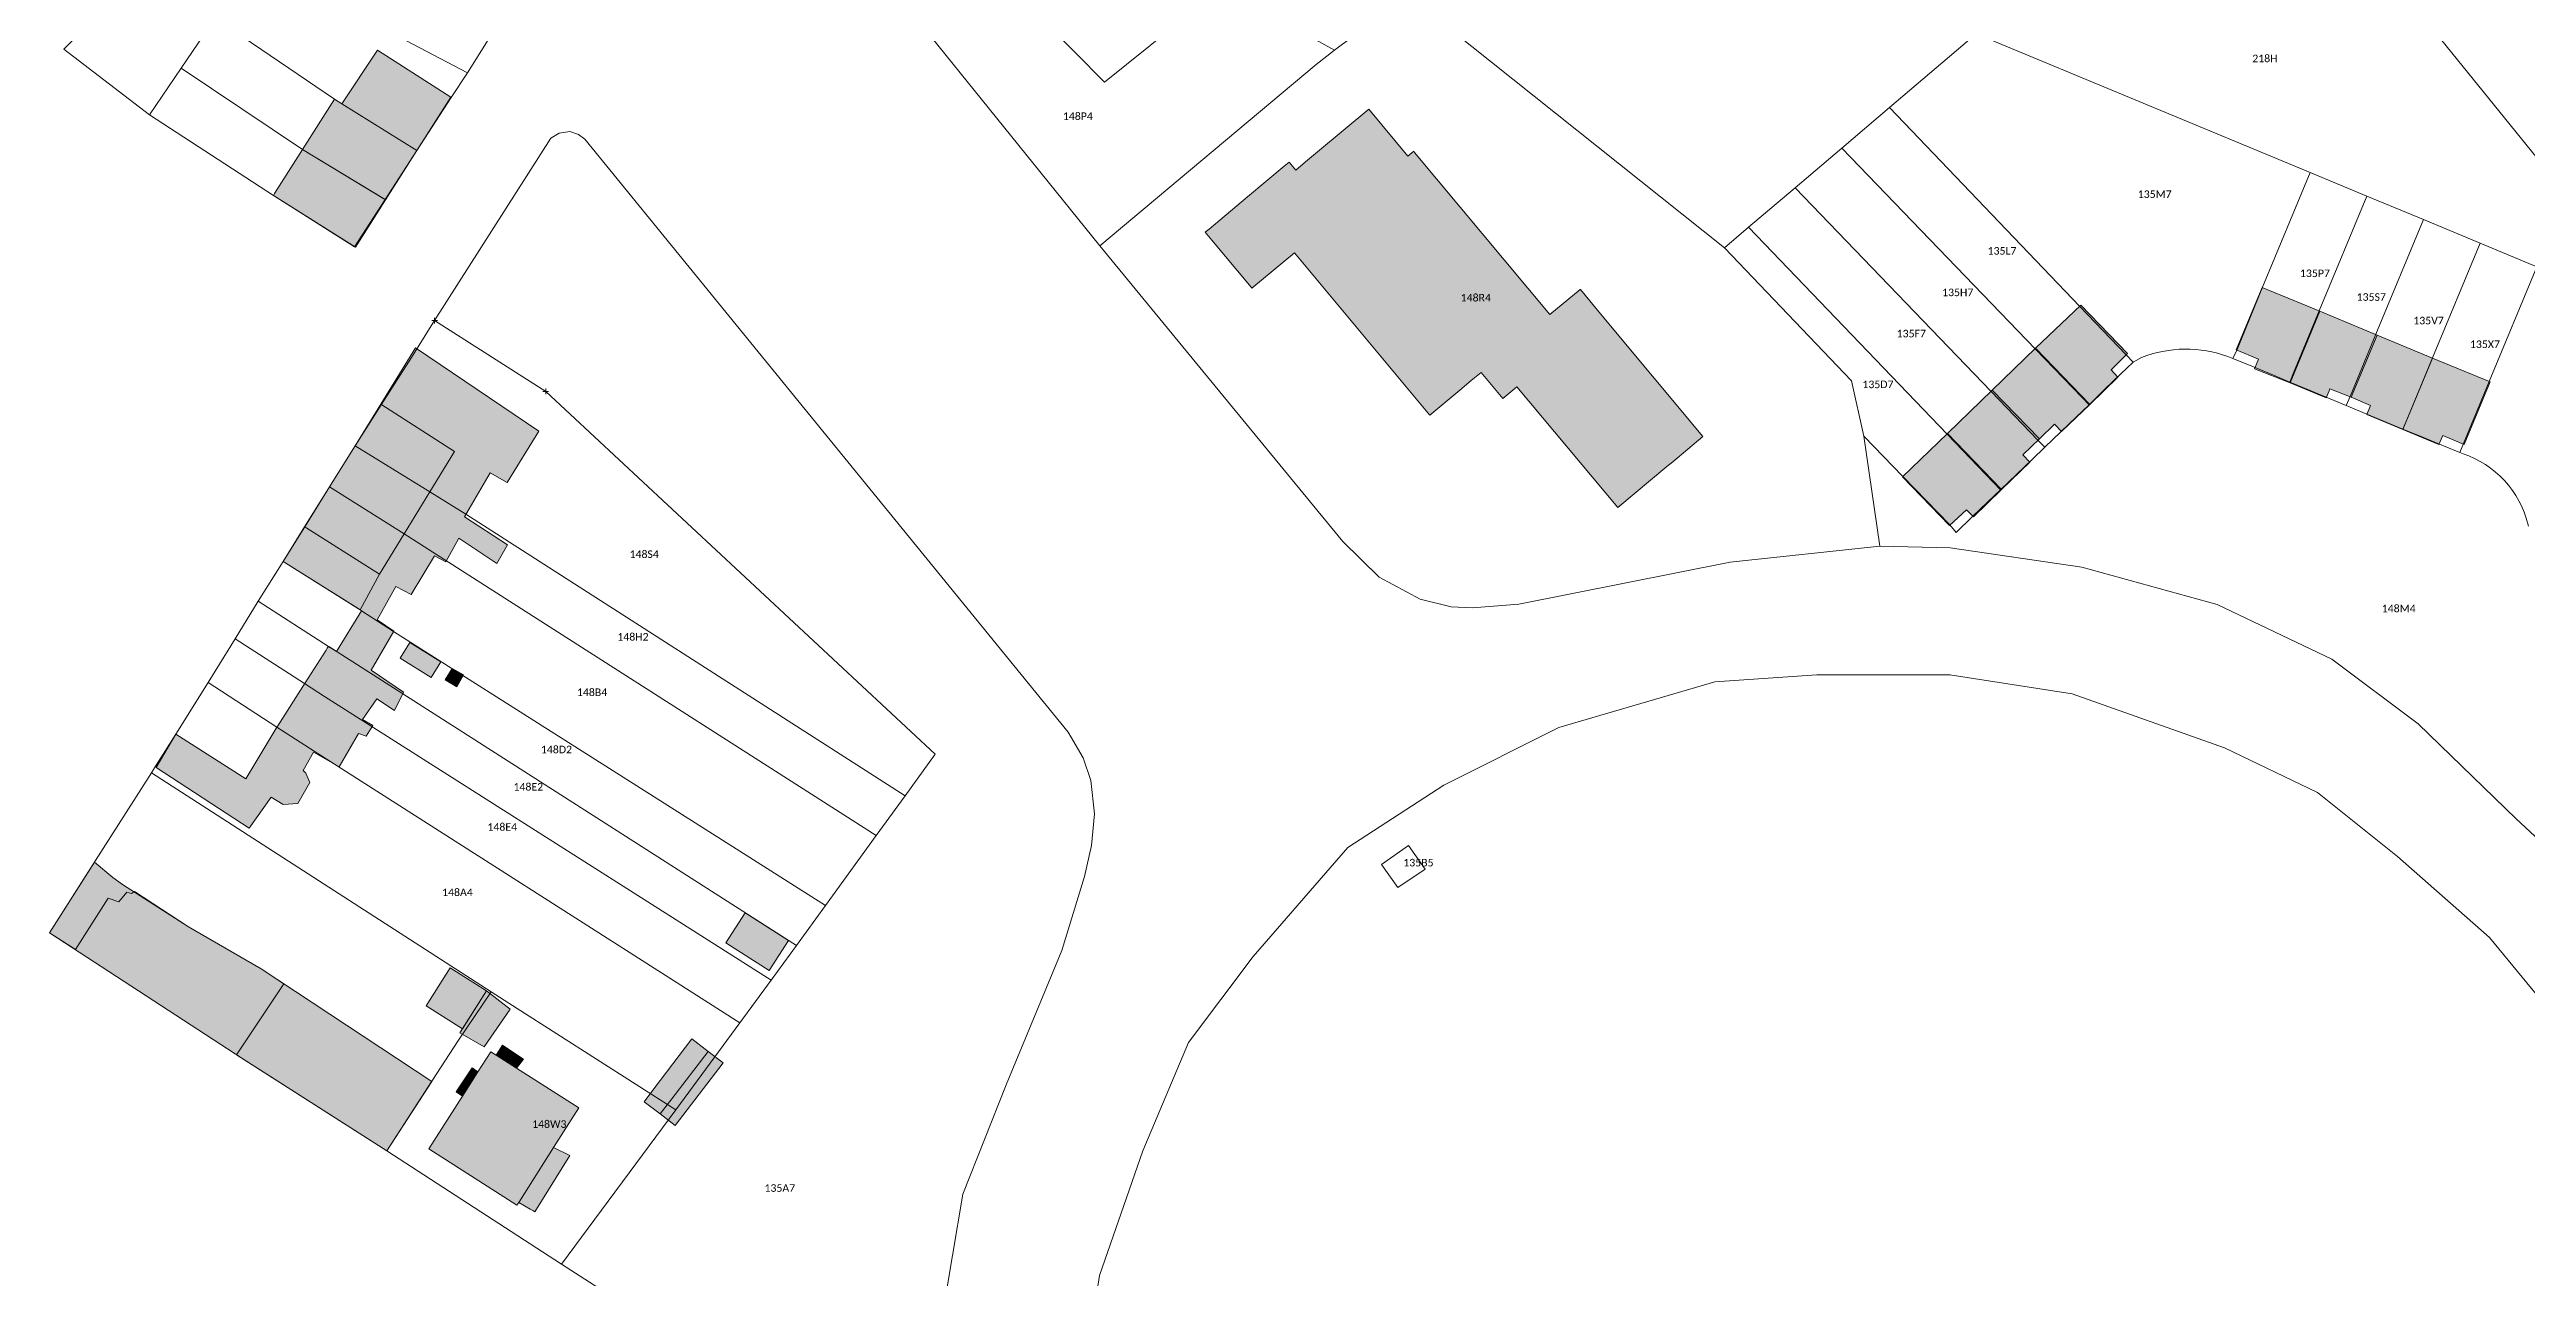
# Model space of a CAD drawing. Header units: metres. Extents: x 113120 to 240396, y 120329 to 242116.
# Drawn here: x 116319 to 116581.3, y 121170.4 to 121300.4 of the extents above; entities that cross this region are included whole.
import ezdxf

# ---------------------------------------------------------------- set-up
doc = ezdxf.new("R2010")
doc.units = ezdxf.units.M
doc.header["$LTSCALE"] = 3
doc.header["$PDMODE"] = 2
doc.header["$PDSIZE"] = 0.3
for name, color, linetype, lineweight in [('Bpn_CaPa', 78, 'Continuous', 0), ('Bpn_ReBu', 4, 'Continuous', 0), ('Bpt_CaNu', 7, 'Continuous', 0), ('Bpt_PrSt', 7, 'Continuous', 0), ('Hachure bâtiment', 11, 'Continuous', 0)]:
    doc.layers.add(name, color=color, linetype=linetype, lineweight=lineweight)
doc.styles.add('Legend', font='')
doc.styles.get('Legend').set_extended_font_data('Calibri')

msp = doc.modelspace()

# ---------------------------------------------------------------- hatches: boundary and pattern name
at = {"layer": 'Hachure bâtiment'}
h = msp.add_hatch(color=256, dxfattribs=at)
h.dxf.hatch_style = 1
h.paths.add_polyline_path([(116361.47, 121295.32), (116357.87, 121289.67), (116349.92, 121294.62), (116353.7, 121300.32)])
h = msp.add_hatch(color=256, dxfattribs=at)
h.dxf.hatch_style = 1
h.paths.add_polyline_path([(116349.92, 121294.62), (116357.87, 121289.67), (116354.55, 121284.46), (116345.77, 121289.8), (116349.15, 121295.12)])
h = msp.add_hatch(color=256, dxfattribs=at)
h.dxf.hatch_style = 1
h.paths.add_polyline_path([(116477.85, 121272.31), (116481.05, 121274.98), (116481.05, 121274.98), (116481.08, 121274.95), (116483.38, 121272.19), (116494.06, 121259.39), (116490.86, 121256.73), (116490.25, 121256.22), (116485.04, 121251.87), (116474.37, 121264.67), (116472.88, 121263.42), (116470.57, 121266.19), (116469.53, 121265.32), (116468.33, 121264.32), (116465.14, 121261.66), (116465.12, 121261.69), (116450.8, 121278.85), (116446.3, 121275.11), (116446.21, 121275.22), (116442.06, 121280.19), (116441.36, 121281.03), (116441.77, 121281.37), (116445.85, 121284.78), (116449.72, 121288.01), (116450.24, 121288.44), (116450.94, 121287.6), (116451.98, 121288.47), (116453.47, 121289.71), (116458.68, 121294.05), (116462.82, 121289.09), (116463.43, 121289.6), (116463.53, 121289.48)])
h = msp.add_hatch(color=256, dxfattribs=at)
h.dxf.hatch_style = 1
h.paths.add_polyline_path([(116354.55, 121284.46), (116351.36, 121279.44), (116342.68, 121284.93), (116342.8, 121285.12), (116345.77, 121289.8)])
h = msp.add_hatch(color=256, dxfattribs=at)
h.dxf.hatch_style = 1
h.paths.add_polyline_path([(116539.04, 121268.19), (116537.29, 121266.45), (116538.01, 121265.68), (116535.02, 121262.8), (116529.27, 121268.76), (116534.08, 121273.32)])
h = msp.add_hatch(color=256, dxfattribs=at)
h.dxf.hatch_style = 1
h.paths.add_polyline_path([(116559.39, 121272.66), (116556.24, 121265.07), (116552.49, 121266.58), (116552.89, 121267.58), (116550.53, 121268.59), (116553.27, 121275.19)])
h = msp.add_hatch(color=256, dxfattribs=at)
h.dxf.hatch_style = 1
h.paths.add_polyline_path([(116565.48, 121270.13), (116562.7, 121263.55), (116560.47, 121264.43), (116560.38, 121264.22), (116560.07, 121263.49), (116556.24, 121265.07), (116559.39, 121272.66)])
h = msp.add_hatch(color=256, dxfattribs=at)
h.dxf.hatch_style = 1
h.paths.add_polyline_path([(116370.77, 121259.95), (116367.42, 121254.52), (116365.62, 121255.55), (116362.9, 121250.9), (116367.48, 121247.93), (116366.32, 121245.97), (116362.3, 121248.62), (116360.95, 121246.12), (116359.72, 121246.77), (116357.25, 121242.67), (116355.65, 121243.52), (116353.65, 121240), (116355.42, 121238.8), (116353.02, 121234.65), (116356.45, 121232.32), (116355.5, 121230.4), (116353.62, 121231.62), (116352.1, 121229.45), (116353.2, 121228.8), (116352.5, 121227.67), (116351.67, 121227.97), (116349.65, 121224.42), (116346.92, 121225.97), (116345.82, 121224.02), (116346.12, 121223.75), (116346.55, 121222.75), (116345.25, 121220.55), (116343.72, 121220.45), (116342.45, 121221.22), (116340.12, 121217.92), (116330.25, 121224.37), (116332.35, 121227.88), (116339.75, 121223.15), (116342.92, 121228.43), (116343.03, 121228.63), (116343.13, 121228.78), (116346.04, 121233.32), (116348.26, 121236.79), (116348.38, 121236.98), (116348.5, 121237.17), (116349.37, 121236.65), (116352, 121240.95), (116351.87, 121241.03), (116353.9, 121244.82), (116356.52, 121249.1), (116359.24, 121253.53), (116361.87, 121257.82), (116354.04, 121262.81), (116357.72, 121268.8)])
h = msp.add_hatch(color=256, dxfattribs=at)
h.dxf.hatch_style = 1
h.paths.add_polyline_path([(116535.02, 121262.8), (116532.04, 121259.93), (116531.3, 121260.7), (116529.69, 121259.14), (116524.68, 121264.3), (116529.27, 121268.76)])
h = msp.add_hatch(color=256, dxfattribs=at)
h.dxf.hatch_style = 1
h.paths.add_polyline_path([(116571.34, 121267.71), (116568.19, 121260.14), (116564.36, 121261.72), (116564.75, 121262.68), (116562.7, 121263.55), (116565.48, 121270.13)])
h = msp.add_hatch(color=256, dxfattribs=at)
h.dxf.hatch_style = 1
h.paths.add_polyline_path([(116577.43, 121265.18), (116574.69, 121258.57), (116572.42, 121259.51), (116572, 121258.55), (116568.19, 121260.14), (116571.34, 121267.71)])
h = msp.add_hatch(color=256, dxfattribs=at)
h.dxf.hatch_style = 1
h.paths.add_polyline_path([(116361.87, 121257.82), (116359.24, 121253.53), (116351.35, 121258.4), (116354.04, 121262.81)], flags=17)
h = msp.add_hatch(color=256, dxfattribs=at)
h.dxf.hatch_style = 1
h.paths.add_polyline_path([(116529.69, 121259.14), (116527.93, 121257.46), (116528.67, 121256.68), (116525.68, 121253.78), (116519.95, 121259.72), (116524.68, 121264.3)])
h = msp.add_hatch(color=256, dxfattribs=at)
h.dxf.hatch_style = 1
h.paths.add_polyline_path([(116359.24, 121253.53), (116356.52, 121249.1), (116348.62, 121254.06), (116351.35, 121258.4)], flags=17)
h = msp.add_hatch(color=256, dxfattribs=at)
h.dxf.hatch_style = 1
h.paths.add_polyline_path([(116525.68, 121253.78), (116522.73, 121250.9), (116521.96, 121251.64), (116520.18, 121249.96), (116515.2, 121255.12), (116519.95, 121259.72)])
h = msp.add_hatch(color=256, dxfattribs=at)
h.dxf.hatch_style = 1
h.paths.add_polyline_path([(116356.52, 121249.1), (116353.9, 121244.82), (116346.22, 121249.69), (116346.01, 121249.82), (116348.62, 121254.06)], flags=17)
h = msp.add_hatch(color=256, dxfattribs=at)
h.dxf.hatch_style = 1
h.paths.add_polyline_path([(116346.22, 121249.69), (116353.9, 121244.82), (116351.87, 121241.03), (116351.68, 121241.15), (116343.7, 121246.18), (116346.01, 121249.82)], flags=17)
h = msp.add_hatch(color=256, dxfattribs=at)
h.dxf.hatch_style = 1
h.paths.add_polyline_path([(116360.4, 121235.55), (116359.37, 121233.9), (116356.1, 121235.92), (116357.13, 121237.58)], flags=17)
h = msp.add_hatch(color=256, dxfattribs=at)
h.dxf.hatch_style = 1
h.paths.add_polyline_path([(116362.82, 121234.15), (116362.1, 121232.9), (116360.88, 121233.62), (116361.6, 121234.85)], flags=17)
h = msp.add_hatch(color=256, dxfattribs=at)
h.dxf.hatch_style = 1
h.paths.add_polyline_path([(116325.68, 121212.71), (116326.68, 121211.98), (116333.7, 121207.47), (116341.37, 121203.05), (116359.47, 121191.12), (116354.7, 121183.75), (116339.45, 121193.52), (116318.97, 121206.85), (116323.72, 121214.32)])
h = msp.add_hatch(color=256, dxfattribs=at)
h.dxf.hatch_style = 1
h.paths.add_polyline_path([(116397.22, 121206.02), (116395.17, 121202.85), (116390.57, 121205.8), (116392.62, 121208.97)])
h = msp.add_hatch(color=256, dxfattribs=at)
h.dxf.hatch_style = 1
h.paths.add_polyline_path([(116361.38, 121203.15), (116365.24, 121200.72), (116362.69, 121196.68), (116358.84, 121199.11)])
h = msp.add_hatch(color=256, dxfattribs=at)
h.dxf.hatch_style = 1
h.paths.add_polyline_path([(116365.24, 121200.72), (116367.76, 121198.76), (116365, 121194.76), (116362.42, 121196.25)])
h = msp.add_hatch(color=256, dxfattribs=at)
h.dxf.hatch_style = 1
h.paths.add_polyline_path([(116369.15, 121193.47), (116368.42, 121192.52), (116366.28, 121193.88), (116366.95, 121194.95)])
h = msp.add_hatch(color=256, dxfattribs=at)
h.dxf.hatch_style = 1
h.paths.add_polyline_path([(116388.71, 121194.29), (116384.86, 121189.28), (116383.62, 121187.67), (116381.93, 121188.96), (116382.97, 121190.33), (116386.99, 121195.61)])
h = msp.add_hatch(color=256, dxfattribs=at)
h.dxf.hatch_style = 1
h.paths.add_polyline_path([(116366.28, 121193.88), (116368.42, 121192.52), (116375.02, 121188.32), (116372.35, 121184.12), (116368.65, 121178.3), (116368.47, 121178.02), (116359.15, 121183.97), (116362.7, 121189.54), (116364.34, 121192.12), (116365.7, 121194.25)])
h = msp.add_hatch(color=256, dxfattribs=at)
h.dxf.hatch_style = 1
h.paths.add_polyline_path([(116364.34, 121192.12), (116362.7, 121189.54), (116362.02, 121190), (116363.72, 121192.55)], flags=17)
h = msp.add_hatch(color=256, dxfattribs=at)
h.dxf.hatch_style = 1
h.paths.add_polyline_path([(116388.71, 121194.29), (116390.29, 121193.09), (116385.23, 121186.45), (116383.62, 121187.67), (116384.86, 121189.28)])
h = msp.add_hatch(color=256, dxfattribs=at)
h.dxf.hatch_style = 1
h.paths.add_polyline_path([(116374.05, 121183.27), (116370.35, 121177.32), (116370.24, 121177.38), (116370.14, 121177.44), (116369.88, 121177.59), (116368.65, 121178.3), (116372.35, 121184.12)])

# ---------------------------------------------------------------- linework, layer by layer
at = {"layer": 'Bpn_CaPa'}
for points in [[(116570.7, 121342.22), (116645.59, 121261.66), (116621.08, 121241.08), (116618.68, 121244.05), (116616.75, 121246.43), (116613.41, 121250.56), (116596.42, 121271.56), (116551.99, 121326.46), (116570.7, 121342.22)], [(116445.01, 121308.46), (116430.7, 121296.91), (116402.66, 121325.28), (116416.74, 121337.54), (116439.39, 121315.37), (116445.01, 121308.46)], [(116353.85, 121333.26), (116358.57, 121328.22), (116360.52, 121326.3), (116357.41, 121323.28), (116355.52, 121321.45), (116354.62, 121320.7), (116350.72, 121317.05), (116350.1, 121317.73), (116347.12, 121314.84), (116342, 121309.91), (116341.86, 121309.73), (116341.57, 121309.3), (116340.72, 121309.77), (116340.47, 121309.41), (116336.5, 121303.68), (116332.91, 121298.39), (116329.55, 121293.45), (116320.47, 121300.42), (116335.52, 121315.65), (116346.6, 121326.3), (116347.44, 121327.05), (116353.85, 121333.26)], [(116455.03, 121300.29), (116453.09, 121298.8), (116430.19, 121279.59), (116397.52, 121320.1), (116398.05, 121323.96), (116400.26, 121327.97), (116402.66, 121325.28), (116430.7, 121296.91), (116445.01, 121308.46), (116449.04, 121303.63), (116455.03, 121300.29)], [(116532.84, 121310.33), (116551.99, 121326.46), (116596.42, 121271.56), (116582.38, 121277.38), (116576.39, 121279.87), (116570.38, 121282.36), (116564.38, 121284.85), (116558.36, 121287.35), (116523, 121302.04), (116532.84, 121310.33)], [(116341.57, 121309.3), (116341.86, 121309.73), (116358.55, 121311.66), (116367.48, 121312.23), (116367.96, 121305.45), (116363.22, 121297.9), (116341.57, 121309.3)], [(116341.57, 121309.3), (116363.22, 121297.9), (116361.51, 121295.29), (116357.87, 121289.67), (116349.92, 121294.62), (116349.15, 121295.12), (116336.5, 121303.68), (116340.47, 121309.41), (116340.72, 121309.77), (116341.57, 121309.3)], [(116455.03, 121300.29), (116462.81, 121306.13), (116496.33, 121279.37), (116509.8, 121265.3), (116511.09, 121259.43), (116512.79, 121247.78), (116496.96, 121246.1), (116474.56, 121241.64), (116469.67, 121241.25), (116467.41, 121241.36), (116464.12, 121242.18), (116459.79, 121244.5), (116455.93, 121248.29), (116430.19, 121279.59), (116453.09, 121298.8), (116455.03, 121300.29)], [(116332.91, 121298.39), (116336.5, 121303.68), (116349.15, 121295.12), (116349.92, 121294.62), (116357.87, 121289.67), (116354.51, 121284.49), (116345.77, 121289.8), (116332.91, 121298.39)], [(116550.19, 121267.66), (116549.65, 121267.87), (116549.1, 121268.06), (116548.54, 121268.22), (116547.97, 121268.36), (116547.4, 121268.47), (116546.82, 121268.55), (116546.24, 121268.61), (116545.65, 121268.64), (116545.07, 121268.65), (116544.49, 121268.63), (116543.91, 121268.58), (116543.33, 121268.51), (116542.75, 121268.41), (116542.18, 121268.29), (116541.62, 121268.14), (116541.06, 121267.96), (116540.51, 121267.77), (116539.63, 121267.27), (116538.9, 121268.03), (116533.98, 121273.16), (116513.82, 121294.22), (116523, 121302.04), (116558.36, 121287.35), (116553.33, 121275.21), (116550.64, 121268.61), (116550.19, 121267.66)], [(116332.91, 121298.39), (116345.77, 121289.8), (116354.51, 121284.49), (116351.27, 121279.49), (116342.68, 121284.93), (116329.55, 121293.45), (116332.91, 121298.39)], [(116539.63, 121267.27), (116538.3, 121265.99), (116536.64, 121264.4), (116534.95, 121262.77), (116534.22, 121263.53), (116529.29, 121268.65), (116508.78, 121289.93), (116513.82, 121294.22), (116533.98, 121273.16), (116538.9, 121268.03), (116539.63, 121267.27)], [(116503.84, 121285.74), (116508.78, 121289.93), (116529.29, 121268.65), (116534.22, 121263.53), (116534.95, 121262.77), (116533.61, 121261.49), (116531.95, 121259.89), (116530.26, 121258.26), (116529.53, 121259.02), (116524.6, 121264.15), (116503.84, 121285.74)], [(116550.19, 121267.66), (116550.64, 121268.61), (116553.33, 121275.21), (116558.36, 121287.35), (116564.38, 121284.85), (116559.33, 121272.71), (116556.6, 121266.14), (116556.2, 121265.17), (116554.49, 121265.88), (116552.36, 121266.76), (116550.19, 121267.66)], [(116503.84, 121285.74), (116524.6, 121264.15), (116529.53, 121259.02), (116530.26, 121258.26), (116528.93, 121256.98), (116527.27, 121255.39), (116525.58, 121253.76), (116524.85, 121254.52), (116519.92, 121259.65), (116498.89, 121281.55), (116503.84, 121285.74)], [(116562.2, 121262.68), (116560.49, 121263.39), (116558.37, 121264.27), (116556.2, 121265.17), (116556.6, 121266.14), (116559.33, 121272.71), (116564.38, 121284.85), (116570.38, 121282.36), (116565.34, 121270.22), (116562.6, 121263.65), (116562.2, 121262.68)], [(116498.89, 121281.55), (116519.92, 121259.65), (116524.85, 121254.52), (116525.58, 121253.76), (116524.24, 121252.48), (116522.58, 121250.88), (116520.89, 121249.25), (116520.2, 121250.04), (116515.23, 121255.15), (116511.09, 121259.43), (116509.8, 121265.3), (116496.33, 121279.37), (116498.89, 121281.55)], [(116562.2, 121262.68), (116562.6, 121263.65), (116565.34, 121270.22), (116570.38, 121282.36), (116576.39, 121279.87), (116571.34, 121267.72), (116568.61, 121261.16), (116568.2, 121260.19), (116566.5, 121260.89), (116564.37, 121261.78), (116562.2, 121262.68)], [(116568.2, 121260.19), (116568.61, 121261.16), (116571.34, 121267.72), (116576.39, 121279.87), (116582.38, 121277.38), (116577.34, 121265.23), (116574.61, 121258.66), (116574.21, 121257.69), (116572.5, 121258.4), (116570.38, 121259.28), (116568.2, 121260.19)], [(116412.75, 121225.76), (116409.57, 121221.37), (116363.06, 121251.17), (116359.24, 121253.53), (116351.35, 121258.4), (116354.1, 121262.77), (116357.29, 121267.78), (116359.75, 121271.68), (116371.51, 121264.18), (116412.75, 121225.76)], [(116409.57, 121221.37), (116406.52, 121217.16), (116356.52, 121249.1), (116348.62, 121254.06), (116351.35, 121258.4), (116359.24, 121253.53), (116363.06, 121251.17), (116409.57, 121221.37)], [(116401.15, 121209.75), (116355.4, 121238.77), (116352, 121240.95), (116351.64, 121241.18), (116343.7, 121246.18), (116345.97, 121249.85), (116348.62, 121254.06), (116356.52, 121249.1), (116406.52, 121217.16), (116401.15, 121209.75)], [(116341.06, 121241.98), (116343.7, 121246.18), (116351.64, 121241.18), (116352, 121240.95), (116355.4, 121238.77), (116401.15, 121209.75), (116398.07, 121205.52), (116348.53, 121237.15), (116348.5, 121237.17), (116341.06, 121241.98)], [(116341.06, 121241.98), (116348.5, 121237.17), (116348.53, 121237.15), (116398.07, 121205.52), (116395.39, 121201.83), (116348.09, 121231.87), (116345.98, 121233.23), (116338.62, 121237.98), (116341.06, 121241.98)], [(116392.06, 121197.32), (116347, 121226.09), (116343.04, 121228.64), (116335.77, 121233.34), (116338.62, 121237.98), (116345.98, 121233.23), (116348.09, 121231.87), (116395.39, 121201.83), (116392.06, 121197.32)], [(116335.77, 121233.34), (116343.04, 121228.64), (116347, 121226.09), (116392.06, 121197.32), (116385.3, 121188.11), (116368.48, 121198.82), (116365.72, 121200.61), (116329.76, 121223.78), (116330.1, 121224.31), (116332.35, 121227.88), (116335.77, 121233.34)], [(116354.7, 121183.75), (116338.78, 121193.93), (116343.77, 121201.44), (116341.37, 121203.05), (116333.7, 121207.47), (116327.95, 121211.22), (116327.66, 121211.01), (116327.15, 121211.15), (116326.32, 121210.12), (116325.18, 121210.51), (116321.71, 121205.07), (116318.97, 121206.85), (116323.6, 121214.13), (116329.76, 121223.78), (116365.72, 121200.61), (116362.27, 121195.5), (116359.44, 121191.13), (116354.7, 121183.75)], [(116464.65, 121213.6), (116462.9, 121216.1), (116460.04, 121214.09), (116461.77, 121211.64), (116464.65, 121213.6)], [(116464.65, 121213.6), (116461.77, 121211.64), (116460.04, 121214.09), (116462.9, 121216.1), (116464.65, 121213.6)], [(116354.7, 121183.75), (116359.44, 121191.13), (116362.27, 121195.5), (116365.72, 121200.61), (116368.48, 121198.82), (116385.3, 121188.11), (116373.19, 121171.77), (116354.7, 121183.75)]]:
    msp.add_lwpolyline(points, close=True, dxfattribs=at)
for points in [[(116523, 121302.04), (116513.82, 121294.22), (116513.82, 121294.22), (116508.78, 121289.93), (116503.84, 121285.74), (116498.89, 121281.55), (116496.33, 121279.37), (116462.81, 121306.13), (116455.03, 121300.29), (116449.04, 121303.63)], [(116398.72, 121155.37), (116373.19, 121171.77), (116385.3, 121188.11), (116392.06, 121197.32), (116392.06, 121197.32), (116395.39, 121201.83), (116398.07, 121205.52), (116401.15, 121209.75), (116406.52, 121217.16), (116409.57, 121221.37), (116412.75, 121225.76), (116371.51, 121264.18), (116359.75, 121271.68), (116372.07, 121290.98), (116372.93, 121291.51), (116374.05, 121291.71), (116374.98, 121291.36), (116375.64, 121290.88), (116426.84, 121228.09), (116428.43, 121225.39), (116429.23, 121222.98), (116429.62, 121219.44), (116429.3, 121216.1), (116428.57, 121212.82), (116426.16, 121204.99), (116420.28, 121190.75), (116415.68, 121179.16), (116412.4, 121159.69)], [(116581.5, 121249.91), (116581.25, 121250.76), (116581.03, 121251.38), (116580.77, 121251.99), (116580.47, 121252.58), (116580.14, 121253.15), (116579.78, 121253.7), (116579.38, 121254.23), (116578.94, 121254.73), (116578.48, 121255.2), (116577.99, 121255.64), (116577.47, 121256.05), (116576.93, 121256.43), (116576.37, 121256.77), (116575.78, 121257.08), (116575.18, 121257.35), (116574.56, 121257.58), (116574.21, 121257.69), (116574.61, 121258.66), (116577.34, 121265.23), (116582.38, 121277.38)], [(116586.63, 121212.92), (116580.2, 121218.93), (116569.82, 121228.98), (116560.68, 121235.84), (116548.53, 121241.6), (116534.18, 121245.58), (116520.25, 121247.61), (116512.79, 121247.78), (116511.09, 121259.43), (116515.23, 121255.15), (116520.2, 121250.04), (116520.89, 121249.25), (116522.58, 121250.88), (116524.24, 121252.48), (116525.58, 121253.76), (116525.58, 121253.76), (116527.27, 121255.39), (116528.93, 121256.98), (116530.26, 121258.26), (116531.95, 121259.89), (116533.61, 121261.49), (116534.95, 121262.77), (116536.64, 121264.4), (116538.3, 121265.99), (116539.63, 121267.27), (116540.51, 121267.77), (116541.06, 121267.96), (116541.62, 121268.14), (116542.18, 121268.29), (116542.75, 121268.41), (116543.33, 121268.51), (116543.91, 121268.58), (116544.49, 121268.63), (116545.07, 121268.65), (116545.65, 121268.64), (116546.24, 121268.61), (116546.82, 121268.55), (116547.4, 121268.47), (116547.97, 121268.36), (116548.54, 121268.22), (116549.1, 121268.06), (116549.65, 121267.87), (116550.19, 121267.66), (116552.36, 121266.76), (116554.49, 121265.88), (116556.2, 121265.17), (116558.37, 121264.27), (116560.49, 121263.39), (116562.2, 121262.68), (116564.37, 121261.78), (116566.5, 121260.89), (116568.2, 121260.19), (116570.38, 121259.28), (116572.5, 121258.4), (116574.21, 121257.69), (116574.56, 121257.58), (116575.18, 121257.35), (116575.78, 121257.08), (116576.37, 121256.77), (116576.93, 121256.43), (116577.47, 121256.05), (116577.99, 121255.64), (116578.48, 121255.2), (116578.94, 121254.73), (116579.38, 121254.23), (116579.78, 121253.7), (116580.14, 121253.15), (116580.47, 121252.58), (116580.77, 121251.99), (116581.03, 121251.38), (116581.25, 121250.76), (116581.5, 121249.91)], [(116428.01, 121156.72), (116430.17, 121170.56), (116434.74, 121183.77), (116439.6, 121195.25), (116446.43, 121204.34), (116456.46, 121215.9), (116466.62, 121222.5), (116478.82, 121228.59), (116495.33, 121233.42), (116506.12, 121234.18), (116520.22, 121234.18), (116533.17, 121232.14), (116549.3, 121226.43), (116559.16, 121221.69), (116567.63, 121214.92), (116577.37, 121206.34), (116640.59, 121129.59)]]:
    msp.add_lwpolyline(points, dxfattribs=at)
at = {"layer": 'Bpn_ReBu'}
for points in [[(116361.47, 121295.32), (116357.87, 121289.67), (116349.92, 121294.62), (116353.7, 121300.32), (116361.47, 121295.32)], [(116349.92, 121294.62), (116357.87, 121289.67), (116354.55, 121284.46), (116345.77, 121289.8), (116349.15, 121295.12), (116349.92, 121294.62)], [(116477.85, 121272.31), (116481.05, 121274.98), (116481.05, 121274.98), (116481.08, 121274.95), (116483.38, 121272.19), (116494.06, 121259.39), (116490.86, 121256.73), (116490.25, 121256.22), (116485.04, 121251.87), (116474.37, 121264.67), (116472.88, 121263.42), (116470.57, 121266.19), (116469.53, 121265.32), (116468.33, 121264.32), (116465.14, 121261.66), (116465.12, 121261.69), (116450.8, 121278.85), (116446.3, 121275.11), (116446.21, 121275.22), (116442.06, 121280.19), (116441.36, 121281.03), (116441.77, 121281.37), (116445.85, 121284.78), (116449.72, 121288.01), (116450.24, 121288.44), (116450.94, 121287.6), (116451.98, 121288.47), (116453.47, 121289.71), (116458.68, 121294.05), (116462.82, 121289.09), (116463.43, 121289.6), (116463.53, 121289.48), (116477.85, 121272.31)], [(116354.55, 121284.46), (116351.36, 121279.44), (116342.68, 121284.93), (116342.8, 121285.12), (116345.77, 121289.8), (116354.55, 121284.46)], [(116539.04, 121268.19), (116537.29, 121266.45), (116538.01, 121265.68), (116535.02, 121262.8), (116529.27, 121268.76), (116534.08, 121273.32), (116539.04, 121268.19)], [(116559.39, 121272.66), (116556.24, 121265.07), (116552.49, 121266.58), (116552.89, 121267.58), (116550.53, 121268.59), (116553.27, 121275.19), (116559.39, 121272.66)], [(116565.48, 121270.13), (116562.7, 121263.55), (116560.47, 121264.43), (116560.38, 121264.22), (116560.07, 121263.49), (116556.24, 121265.07), (116559.39, 121272.66), (116565.48, 121270.13)], [(116370.77, 121259.95), (116367.42, 121254.52), (116365.62, 121255.55), (116362.9, 121250.9), (116367.48, 121247.93), (116366.32, 121245.97), (116362.3, 121248.62), (116360.95, 121246.12), (116359.72, 121246.77), (116357.25, 121242.67), (116355.65, 121243.52), (116353.65, 121240), (116355.42, 121238.8), (116353.02, 121234.65), (116356.45, 121232.32), (116355.5, 121230.4), (116353.62, 121231.62), (116352.1, 121229.45), (116353.2, 121228.8), (116352.5, 121227.67), (116351.67, 121227.97), (116349.65, 121224.42), (116346.92, 121225.97), (116345.82, 121224.02), (116346.12, 121223.75), (116346.55, 121222.75), (116345.25, 121220.55), (116343.72, 121220.45), (116342.45, 121221.22), (116340.12, 121217.92), (116330.25, 121224.37), (116332.35, 121227.88), (116339.75, 121223.15), (116342.92, 121228.43), (116343.03, 121228.63), (116343.13, 121228.78), (116346.04, 121233.32), (116348.26, 121236.79), (116348.38, 121236.98), (116348.5, 121237.17), (116349.37, 121236.65), (116352, 121240.95), (116351.87, 121241.03), (116353.9, 121244.82), (116356.52, 121249.1), (116359.24, 121253.53), (116361.87, 121257.82), (116354.04, 121262.81), (116357.72, 121268.8), (116370.77, 121259.95)], [(116535.02, 121262.8), (116532.04, 121259.93), (116531.3, 121260.7), (116529.69, 121259.14), (116524.68, 121264.3), (116529.27, 121268.76), (116535.02, 121262.8)], [(116571.34, 121267.71), (116568.19, 121260.14), (116564.36, 121261.72), (116564.75, 121262.68), (116562.7, 121263.55), (116565.48, 121270.13), (116571.34, 121267.71)], [(116577.43, 121265.18), (116574.69, 121258.57), (116572.42, 121259.51), (116572, 121258.55), (116568.19, 121260.14), (116571.34, 121267.71), (116577.43, 121265.18)], [(116361.87, 121257.82), (116359.24, 121253.53), (116351.35, 121258.4), (116354.04, 121262.81), (116361.87, 121257.82)], [(116529.69, 121259.14), (116527.93, 121257.46), (116528.67, 121256.68), (116525.68, 121253.78), (116519.95, 121259.72), (116524.68, 121264.3), (116529.69, 121259.14)], [(116359.24, 121253.53), (116356.52, 121249.1), (116348.62, 121254.06), (116351.35, 121258.4), (116359.24, 121253.53)], [(116525.68, 121253.78), (116522.73, 121250.9), (116521.96, 121251.64), (116520.18, 121249.96), (116515.2, 121255.12), (116519.95, 121259.72), (116525.68, 121253.78)], [(116356.52, 121249.1), (116353.9, 121244.82), (116346.22, 121249.69), (116346.01, 121249.82), (116348.62, 121254.06), (116356.52, 121249.1)], [(116346.22, 121249.69), (116353.9, 121244.82), (116351.87, 121241.03), (116351.68, 121241.15), (116343.7, 121246.18), (116346.01, 121249.82), (116346.22, 121249.69)], [(116360.4, 121235.55), (116359.37, 121233.9), (116356.1, 121235.92), (116357.13, 121237.58), (116360.4, 121235.55)], [(116362.82, 121234.15), (116362.1, 121232.9), (116360.88, 121233.62), (116361.6, 121234.85), (116362.82, 121234.15)], [(116325.68, 121212.71), (116326.68, 121211.98), (116333.7, 121207.47), (116341.37, 121203.05), (116359.47, 121191.12), (116354.7, 121183.75), (116339.45, 121193.52), (116318.97, 121206.85), (116323.72, 121214.32), (116325.68, 121212.71)], [(116397.22, 121206.02), (116395.17, 121202.85), (116390.57, 121205.8), (116392.62, 121208.97), (116397.22, 121206.02)], [(116361.38, 121203.15), (116365.24, 121200.72), (116362.69, 121196.68), (116358.84, 121199.11), (116361.38, 121203.15)], [(116365.24, 121200.72), (116367.76, 121198.76), (116365, 121194.76), (116362.42, 121196.25), (116365.24, 121200.72)], [(116369.15, 121193.47), (116368.42, 121192.52), (116366.28, 121193.88), (116366.95, 121194.95), (116369.15, 121193.47)], [(116388.71, 121194.29), (116384.86, 121189.28), (116383.62, 121187.67), (116381.93, 121188.96), (116382.97, 121190.33), (116386.99, 121195.61), (116388.71, 121194.29)], [(116366.28, 121193.88), (116368.42, 121192.52), (116375.02, 121188.32), (116372.35, 121184.12), (116368.65, 121178.3), (116368.47, 121178.02), (116359.15, 121183.97), (116362.7, 121189.54), (116364.34, 121192.12), (116365.7, 121194.25), (116366.28, 121193.88)], [(116364.34, 121192.12), (116362.7, 121189.54), (116362.02, 121190), (116363.72, 121192.55), (116364.34, 121192.12)], [(116388.71, 121194.29), (116390.29, 121193.09), (116385.23, 121186.45), (116383.62, 121187.67), (116384.86, 121189.28), (116388.71, 121194.29)], [(116374.05, 121183.27), (116370.35, 121177.32), (116370.24, 121177.38), (116370.14, 121177.44), (116369.88, 121177.59), (116368.65, 121178.3), (116372.35, 121184.12), (116374.05, 121183.27)]]:
    msp.add_lwpolyline(points, close=True, dxfattribs=at)
at = {"layer": 'Bpt_PrSt'}
for p in [(116359.75, 121271.68), (116371.51, 121264.18)]:
    msp.add_point(p, dxfattribs=at)

# ---------------------------------------------------------------- texts
at = {"layer": 'Bpt_CaNu', "char_height": 0.8, "attachment_point": 7, "style": 'Legend'}
for s, insert in [('218H', (116552.24, 121299.02)), ('148P4', (116426.28, 121292.91)), ('135M7', (116540.11, 121284.65)), ('135L7', (116524.21, 121278.65)), ('135P7', (116557.29, 121276.27)), ('148R4', (116468.41, 121273.69)), ('135H7', (116519.39, 121274.25)), ('135S7', (116563.29, 121273.76)), ('135F7', (116514.58, 121269.89)), ('135V7', (116569.29, 121271.27)), ('135X7', (116575.29, 121268.76)), ('135D7', (116510.95, 121264.51)), ('148S4', (116380.39, 121246.53)), ('148M4', (116565.95, 121240.78)), ('148H2', (116379.1, 121237.78)), ('148B4', (116374.82, 121231.91)), ('148D2', (116371, 121225.85)), ('148E2', (116368.1, 121221.9)), ('148E4', (116365.34, 121217.65)), ('135B5', (116462.33, 121213.87)), ('148A4', (116360.54, 121210.73)), ('148W3', (116370.07, 121186.19)), ('135A7', (116394.68, 121179.42))]:
    msp.add_mtext(s, dxfattribs=dict(at, insert=insert))

doc.saveas('drawing.dxf')
